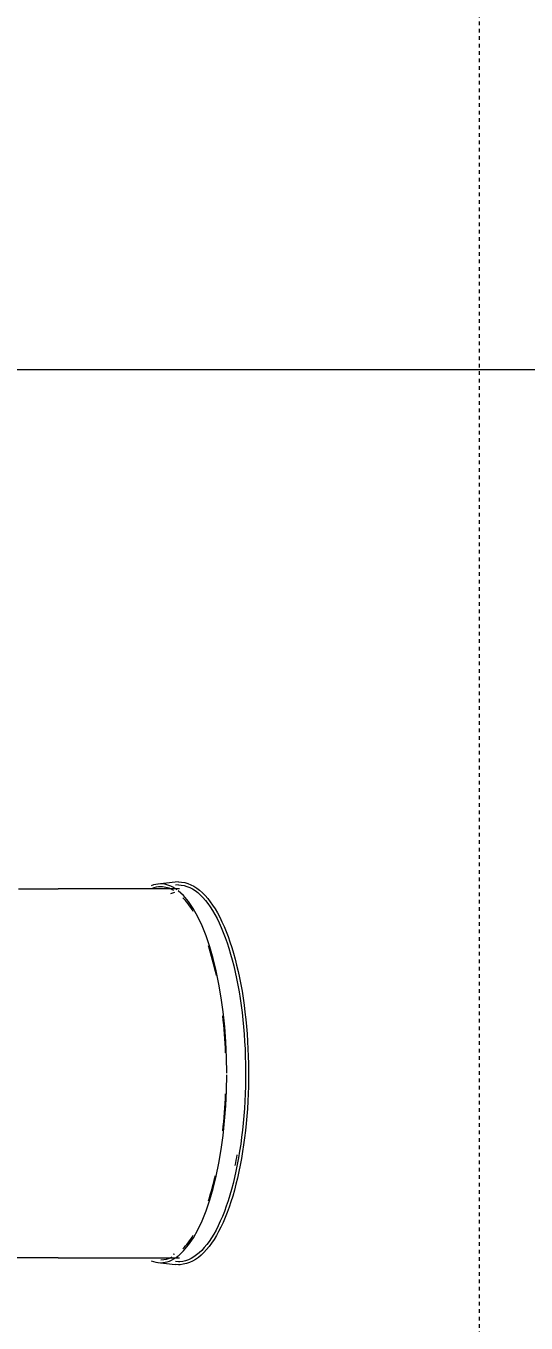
# Model space of a CAD drawing. Header units: millimetres. Extents: x 175047 to 362619, y -19363 to 158900.
# Drawn here: x 200261.3 to 200395.7, y 152694.7 to 153043.2 of the extents above; entities that cross this region are included whole.
import ezdxf

# ---------------------------------------------------------------- set-up
doc = ezdxf.new("R2010")
doc.units = ezdxf.units.MM
doc.linetypes.add('1_Čerchovaná 1_0mm', pattern=[2.4, 1.2, -0.6, 0, -0.6])
doc.linetypes.add('3_Čárkovaná 1_0mm', pattern=[2, 1, -1])
for name, color, linetype, lineweight in [('A-ANNO-DIMS', 7, 'Continuous', 9), ('A-ANNO-DIMS-150', 7, 'Continuous', 9), ('S-FNDN-1', 7, '3_Čárkovaná 1_0mm', 9)]:
    doc.layers.add(name, color=color, linetype=linetype, lineweight=lineweight)
doc.layers.add('A-GENM-1', color=251, linetype='Continuous', lineweight=9, true_color=0x646464)
doc.layers.add('A-GENM-2', color=251, linetype='1_Čerchovaná 1_0mm', lineweight=9, true_color=0x646464)
doc.styles.add('Arial', font='arial.ttf', dxfattribs={"width": 0.7, "height": 300})
doc.dimstyles.new('Vnitřní_-_průhledné_1', dxfattribs={"dimscale": 304.8, "dimtxt": 306.07782, "dimasz": 0.639764, "dimexe": 0.492126, "dimexo": 0.0625, "dimgap": 0.098425, "dimtad": 1, "dimdec": 0, "dimrnd": 5, "dimzin": 0, "dimdsep": 46, "dimtxsty": 'Arial', "dimblk1": 'OBLIQUE', "dimblk2": 'OBLIQUE', "dimsah": 1, "dimcen": 0.09, "dimdle": 0.492126, "dimazin": 0, "dimtfac": 1, "dimtdec": 4, "dimtix": 1, "dimtmove": 0, "dimatfit": 3, "dimfxl": 0.492126, "dimfxlon": 1, "dimtvp": 1, "dimtolj": 1, "dimtzin": 0, "dimarcsym": 2})

# ---------------------------------------------------------------- blocks, each defined once
blk = doc.blocks.new('Construction_Roof-Accessories_Lindab_Round- - Lindab Round Downpipe System 150_100 High Build Polyester 001 Antique White-815811-VÝKOP')
at = {"layer": 'A-GENM-1'}
for p, q in [((200301.42, 152813.16), (200296.77, 152812.63)), ((200302.26, 152813.2), (200301.42, 152813.16)), ((200302.52, 152811.34), (200269.9, 152811.34)), ((200302.26, 152812.4), (200301.51, 152812.36)), ((200269.9, 152712.21), (200302.52, 152712.21)), ((200300.83, 152713.3), (200301.21, 152713.2)), ((200296.77, 152710.92), (200301.42, 152710.4)), ((200302.26, 152710.35), (200301.42, 152710.4)), ((200302.26, 152711.15), (200301.51, 152711.19))]:
    blk.add_line(p, q, dxfattribs=at)
at = {"layer": 'A-GENM-1', "flags": 128}
for points in [[(200302.26, 152813.2), (200303.12, 152813.15), (200303.97, 152813.01), (200304.8, 152812.77), (200305.62, 152812.44), (200306.42, 152812.02), (200307.2, 152811.52), (200307.96, 152810.94), (200308.71, 152810.29), (200309.43, 152809.56), (200310.13, 152808.75), (200310.81, 152807.88), (200311.47, 152806.94), (200312.12, 152805.93), (200312.75, 152804.85), (200313.36, 152803.71), (200313.95, 152802.51), (200314.52, 152801.24), (200315.07, 152799.92), (200315.6, 152798.53), (200316.11, 152797.09), (200316.59, 152795.6), (200317.06, 152794.05), (200317.5, 152792.45), (200317.92, 152790.81), (200318.32, 152789.12), (200318.69, 152787.39), (200319.03, 152785.62), (200319.36, 152783.81), (200319.65, 152781.97), (200319.92, 152780.1), (200320.16, 152778.2), (200320.38, 152776.27), (200320.57, 152774.32), (200320.73, 152772.35), (200320.87, 152770.37), (200320.97, 152768.37), (200321.05, 152766.36), (200321.1, 152764.34), (200321.12, 152762.32), (200321.12, 152760.3), (200321.08, 152758.28), (200321.02, 152756.27), (200320.93, 152754.26), (200320.81, 152752.27), (200320.66, 152750.29), (200320.49, 152748.33), (200320.28, 152746.39), (200320.06, 152744.48), (200319.8, 152742.59), (200319.52, 152740.73), (200319.21, 152738.9), (200318.88, 152737.11), (200318.52, 152735.36), (200318.14, 152733.65), (200317.73, 152731.98), (200317.3, 152730.36), (200316.85, 152728.78), (200316.37, 152727.26), (200315.87, 152725.79), (200315.36, 152724.38), (200314.82, 152723.02), (200314.26, 152721.72), (200313.68, 152720.48), (200313.08, 152719.31), (200312.46, 152718.19), (200311.83, 152717.15), (200311.17, 152716.17), (200310.5, 152715.26), (200309.81, 152714.42), (200309.1, 152713.65), (200308.37, 152712.96), (200307.62, 152712.33), (200306.85, 152711.79), (200306.06, 152711.33), (200305.25, 152710.95), (200304.42, 152710.66), (200303.58, 152710.47), (200302.72, 152710.36), (200302.26, 152710.35)], [(200259.3, 152811.34), (200263.34, 152811.34), (200267.46, 152811.34), (200269.9, 152811.34)], [(200301.21, 152810.35), (200300.65, 152810.2), (200300.09, 152809.97)], [(200302.26, 152812.4), (200303.03, 152812.36), (200303.79, 152812.23), (200304.54, 152812.01), (200305.29, 152811.71), (200306.02, 152811.33), (200306.75, 152810.87), (200307.46, 152810.32), (200308.15, 152809.71), (200308.84, 152809.01), (200309.51, 152808.25), (200310.17, 152807.41), (200310.81, 152806.49), (200311.44, 152805.51), (200312.05, 152804.47), (200312.64, 152803.35), (200313.22, 152802.17), (200313.78, 152800.93), (200314.32, 152799.62), (200314.85, 152798.26), (200315.35, 152796.84), (200315.83, 152795.36), (200316.29, 152793.83), (200316.73, 152792.25), (200317.14, 152790.62), (200317.54, 152788.95), (200317.9, 152787.23), (200318.25, 152785.47), (200318.57, 152783.68), (200318.86, 152781.85), (200319.13, 152779.99), (200319.37, 152778.1), (200319.59, 152776.19), (200319.77, 152774.25), (200319.93, 152772.29), (200320.07, 152770.32), (200320.17, 152768.33), (200320.25, 152766.33), (200320.3, 152764.33), (200320.32, 152762.32), (200320.32, 152760.31), (200320.28, 152758.3), (200320.22, 152756.3), (200320.13, 152754.31), (200320.01, 152752.32), (200319.86, 152750.36), (200319.69, 152748.41), (200319.49, 152746.48), (200319.26, 152744.58), (200319.01, 152742.7), (200318.73, 152740.85), (200318.42, 152739.04), (200318.09, 152737.26), (200317.74, 152735.53), (200317.36, 152733.83), (200316.95, 152732.18), (200316.53, 152730.57), (200316.08, 152729.01), (200315.61, 152727.51), (200315.12, 152726.06), (200314.61, 152724.66), (200314.08, 152723.32), (200313.53, 152722.05), (200312.96, 152720.83), (200312.37, 152719.68), (200311.77, 152718.6), (200311.15, 152717.58), (200310.52, 152716.63), (200309.87, 152715.75), (200309.2, 152714.95), (200308.53, 152714.21), (200307.83, 152713.55), (200307.13, 152712.97), (200306.41, 152712.46), (200305.68, 152712.04), (200304.94, 152711.69), (200304.19, 152711.43), (200303.44, 152711.25), (200302.67, 152711.16), (200302.26, 152711.15)], [(200269.9, 152712.21), (200265.74, 152712.21), (200261.65, 152712.21), (200257.64, 152712.21)]]:
    blk.add_lwpolyline(points, dxfattribs=at)
at = {"layer": 'A-GENM-1'}
for centre, major_axis, start_param, end_param in [((200297.47, 152761.78), (0, 50.89), 0, 0.142553), ((200297.47, 152761.78), (0, 50.89), 6.032338, 6.283185), ((200297.55, 152761.78), (0, 50.1), 0, 0.147052), ((200297.55, 152761.78), (0, 50.1), 6.082116, 6.283185), ((200297.47, 152761.78), (0, 50.89), 4.712389, 6.014416), ((200297.55, 152761.78), (0, 50.1), 5.762942, 5.940026), ((200297.55, 152761.78), (0, 50.1), 5.264481, 5.464958), ((200297.55, 152761.78), (0, 50.1), 4.822811, 5.026561), ((200297.47, 152761.78), (0, 50.89), 3.414431, 4.704346), ((200297.55, 152761.78), (0, 50.1), 4.398217, 4.601967), ((200302.52, 152761.78), (0, 49.57), 4.18879, 4.255197), ((200297.55, 152761.78), (0, 50.1), 3.95982, 4.13273), ((200297.55, 152761.78), (0, 50.1), 3.484751, 3.661836), ((200297.47, 152761.78), (0, 50.89), 3.141593, 3.410362), ((200297.55, 152761.78), (0, 50.1), 3.141593, 3.31587), ((200297.47, 152761.78), (0, 50.89), 2.999039, 3.141593)]:
    blk.add_ellipse(centre, major_axis=major_axis, ratio=0.349468, start_param=start_param, end_param=end_param, dxfattribs=at)
blk = doc.blocks.new('DIMBLOCK59-VÝKOP')
at = {"layer": 'A-ANNO-DIMS-150'}
for p, q in [((199010.69, 152950.87), (199010.69, 153100.87)), ((200510.69, 152950.87), (200510.69, 153100.87)), ((199010.69, 152950.87), (200510.69, 152950.87)), ((199010.69, 152950.87), (199010.69, 152800.87)), ((200510.69, 152950.87), (200510.69, 152800.87))]:
    blk.add_line(p, q, dxfattribs=at)
at = {"layer": 'A-ANNO-DIMS-150', "lineweight": 18}
for p, q in [((199010.69, 152950.87), (199108.19, 153048.37)), ((200510.69, 152950.87), (200608.19, 153048.37)), ((199010.69, 152950.87), (198913.19, 152853.37)), ((200510.69, 152950.87), (200413.19, 152853.37))]:
    blk.add_line(p, q, dxfattribs=at)
at = {"layer": 'A-ANNO-DIMS-150', "color": 0, "insert": (199440.49, 153370.33), "char_height": 300, "width": 768.4908, "attachment_point": 1, "line_spacing_factor": 0.941778, "style": 'Arial'}
blk.add_mtext('1500', dxfattribs=at)
blk = doc.blocks.new('_Oblique')
at = {"color": 0, "linetype": 'ByBlock', "lineweight": -2}
blk.add_line((-0.5, -0.5), (0.5, 0.5), dxfattribs=at)

msp = doc.modelspace()

# ---------------------------------------------------------------- linework, layer by layer
at = {"layer": 'S-FNDN-1'}
msp.add_line((200383.19, 152465.39), (200383.19, 153715.39), dxfattribs=at)

# ---------------------------------------------------------------- block references
at = {"layer": 'A-GENM-2'}
msp.add_blockref('Construction_Roof-Accessories_Lindab_Round- - Lindab Round Downpipe System 150_100 High Build Polyester 001 Antique White-815811-VÝKOP', (0, 0), dxfattribs=at)

# ---------------------------------------------------------------- dimensions: what is measured, and where the dimension line sits
at = {"layer": 'A-ANNO-DIMS'}
dim = msp.add_linear_dim(base=(200510.69, 152950.87), p1=(199010.69, 153100.87), p2=(200510.69, 153100.87), angle=0, dimstyle='Vnitřní_-_průhledné_1', override={"dimpost": '<>', "dimfxl": 1500}, dxfattribs=at)
dim.commit()
dim.dimension.update_dxf_attribs({"geometry": 'DIMBLOCK59-VÝKOP', "text_midpoint": (199760.69, 153134.04)})

doc.saveas('drawing.dxf')
